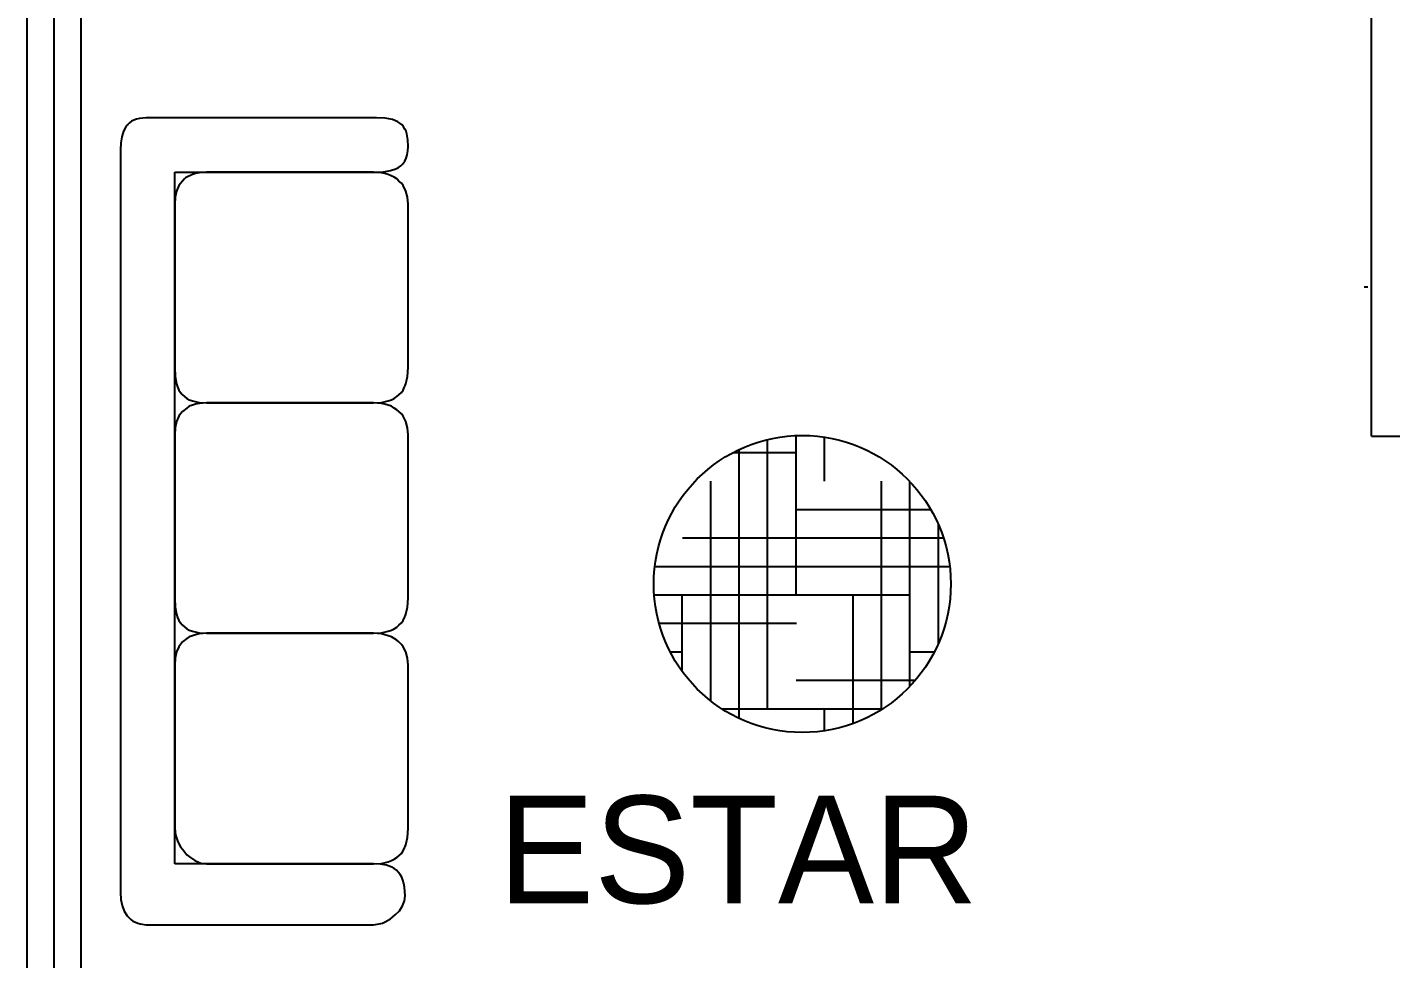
# Model space of a CAD drawing. Header units: millimetres. Extents: x 686.5 to 717.1, y 236.1 to 261.6.
# Drawn here: x 688.889 to 689.84, y 242.193 to 242.842 of the extents above; entities that cross this region are included whole.
import ezdxf

# ---------------------------------------------------------------- set-up
doc = ezdxf.new("R2010")
doc.units = ezdxf.units.MM
doc.linetypes.add('ACAD_ISO04W100', pattern=[30.5, 24, -3, 0.5, -3])
for name, color, linetype in [('EJE', 4, 'ACAD_ISO04W100'), ('LETREROS', 31, 'Continuous'), ('MUE', 2, 'Continuous'), ('MURO1', 3, 'Continuous'), ('PUERTAS', 191, 'Continuous')]:
    doc.layers.add(name, color=color, linetype=linetype)

# ---------------------------------------------------------------- blocks, each defined once
blk = doc.blocks.new('SILLON3')
at = {"color": 2}
for p, q in [((-1.1573, 0.2312), (-1.164, 0.2273)), ((-1.1573, 0.2312), (-1.164, 0.2273)), ((-1.1515, 0.2351), (-1.1573, 0.2312)), ((-1.1515, 0.2351), (-1.1573, 0.2312)), ((-1.1438, 0.237), (-1.1515, 0.2351)), ((-1.1438, 0.237), (-1.1515, 0.2351)), ((-1.1274, 0.2399), (-1.1438, 0.237)), ((-1.1274, 0.2399), (-1.1438, 0.237)), ((-1.109, 0.2409), (-1.1274, 0.2399)), ((-1.109, 0.2409), (-1.1274, 0.2399)), ((-1.0965, 0.2399), (-1.109, 0.2409)), ((-1.0965, 0.2399), (-1.109, 0.2409)), ((-1.0859, 0.238), (-1.0965, 0.2399)), ((-1.0859, 0.238), (-1.0965, 0.2399)), ((-1.0762, 0.2351), (-1.0859, 0.238)), ((-1.0762, 0.2351), (-1.0859, 0.238)), ((-1.0675, 0.2312), (-1.0762, 0.2351)), ((-1.0675, 0.2312), (-1.0762, 0.2351)), ((-1.0608, 0.2254), (-1.0675, 0.2312)), ((-1.0608, 0.2254), (-1.0675, 0.2312)), ((-0.9845, 0.2341), (-0.9999, 0.2264)), ((-0.9845, 0.2341), (-0.9999, 0.2264)), ((-0.9671, 0.2389), (-0.9845, 0.2341)), ((-0.9671, 0.2389), (-0.9845, 0.2341)), ((-0.9478, 0.2409), (-0.9671, 0.2389)), ((-0.9478, 0.2409), (-0.9671, 0.2389)), ((-0.4922, 0.2409), (-0.9478, 0.2409)), ((-0.4922, 0.2409), (-0.9478, 0.2409)), ((-0.4922, 0.2409), (-0.4922, 0.2409)), ((-0.4671, 0.2389), (-0.4922, 0.2409)), ((-0.4671, 0.2389), (-0.4922, 0.2409)), ((-0.4468, 0.2341), (-0.4671, 0.2389)), ((-0.4468, 0.2341), (-0.4671, 0.2389)), ((-0.442, 0.2322), (-0.4468, 0.2341)), ((-0.442, 0.2322), (-0.4468, 0.2341)), ((-0.4382, 0.2302), (-0.442, 0.2322)), ((-0.4382, 0.2302), (-0.442, 0.2322)), ((-0.4295, 0.2264), (-0.4382, 0.2302)), ((-0.4295, 0.2264), (-0.4382, 0.2302)), ((-0.3416, 0.2341), (-0.3561, 0.2264)), ((-0.3416, 0.2341), (-0.3561, 0.2264)), ((-0.3243, 0.2389), (-0.3416, 0.2341)), ((-0.3243, 0.2389), (-0.3416, 0.2341)), ((-0.3049, 0.2409), (-0.3243, 0.2389)), ((-0.3049, 0.2409), (-0.3243, 0.2389)), ((0.1507, 0.2409), (-0.3049, 0.2409)), ((0.1507, 0.2409), (-0.3049, 0.2409)), ((0.1507, 0.2409), (0.1507, 0.2409)), ((0.1758, 0.2389), (0.1507, 0.2409)), ((0.1758, 0.2389), (0.1507, 0.2409)), ((0.196, 0.2341), (0.1758, 0.2389)), ((0.196, 0.2341), (0.1758, 0.2389)), ((0.2009, 0.2322), (0.196, 0.2341)), ((0.2009, 0.2322), (0.196, 0.2341)), ((0.2047, 0.2302), (0.2009, 0.2322)), ((0.2047, 0.2302), (0.2009, 0.2322)), ((0.2134, 0.2264), (0.2047, 0.2302)), ((0.2134, 0.2264), (0.2047, 0.2302)), ((0.3012, 0.2341), (0.2868, 0.2264)), ((0.3012, 0.2341), (0.2868, 0.2264)), ((0.3186, 0.2389), (0.3012, 0.2341)), ((0.3186, 0.2389), (0.3012, 0.2341)), ((0.3379, 0.2409), (0.3186, 0.2389)), ((0.3379, 0.2409), (0.3186, 0.2389)), ((0.7935, 0.2409), (0.3379, 0.2409)), ((0.7935, 0.2409), (0.3379, 0.2409)), ((0.7935, 0.2409), (0.7935, 0.2409)), ((0.8186, 0.2389), (0.7935, 0.2409)), ((0.8186, 0.2389), (0.7935, 0.2409)), ((0.8389, 0.2341), (0.8186, 0.2389)), ((0.8389, 0.2341), (0.8186, 0.2389)), ((0.8437, 0.2322), (0.8389, 0.2341)), ((0.8437, 0.2322), (0.8389, 0.2341)), ((0.8476, 0.2302), (0.8437, 0.2322)), ((0.8476, 0.2302), (0.8437, 0.2322)), ((0.8563, 0.2264), (0.8476, 0.2302)), ((0.8563, 0.2264), (0.8476, 0.2302)), ((0.947, 0.2283), (0.9374, 0.2254)), ((0.947, 0.2283), (0.9374, 0.2254)), ((0.9576, 0.2302), (0.947, 0.2283)), ((0.9576, 0.2302), (0.947, 0.2283)), ((0.9818, 0.2322), (0.9576, 0.2302)), ((0.9818, 0.2322), (0.9576, 0.2302)), ((0.9953, 0.2302), (0.9818, 0.2322)), ((0.9953, 0.2302), (0.9818, 0.2322)), ((1.0097, 0.2244), (0.9953, 0.2302)), ((1.0097, 0.2244), (0.9953, 0.2302)), ((-1.1843, 0.1965), (-1.1882, 0.1762)), ((-1.1843, 0.1965), (-1.1882, 0.1762)), ((-1.1776, 0.2119), (-1.1843, 0.1965)), ((-1.1776, 0.2119), (-1.1843, 0.1965)), ((-1.1689, 0.2235), (-1.1776, 0.2119)), ((-1.1689, 0.2235), (-1.1776, 0.2119)), ((-1.164, 0.2273), (-1.1689, 0.2235)), ((-1.164, 0.2273), (-1.1689, 0.2235)), ((-1.055, 0.2196), (-1.0608, 0.2254)), ((-1.055, 0.2196), (-1.0608, 0.2254)), ((-1.0501, 0.2138), (-1.055, 0.2196)), ((-1.0501, 0.2138), (-1.055, 0.2196)), ((-1.0463, 0.2061), (-1.0501, 0.2138)), ((-1.0463, 0.2061), (-1.0501, 0.2138)), ((-1.0414, 0.1916), (-1.0463, 0.2061)), ((-1.0414, 0.1916), (-1.0463, 0.2061)), ((-1.0386, 0.1771), (-1.0414, 0.1916)), ((-1.0386, 0.1771), (-1.0414, 0.1916)), ((-1.0231, 0.2013), (-1.0308, 0.1849)), ((-1.0231, 0.2013), (-1.0308, 0.1849)), ((-1.0183, 0.209), (-1.0231, 0.2013)), ((-1.0183, 0.209), (-1.0231, 0.2013)), ((-1.0125, 0.2148), (-1.0183, 0.209)), ((-1.0125, 0.2148), (-1.0183, 0.209)), ((-1.0067, 0.2216), (-1.0125, 0.2148)), ((-1.0067, 0.2216), (-1.0125, 0.2148)), ((-0.9999, 0.2264), (-1.0067, 0.2216)), ((-0.9999, 0.2264), (-1.0067, 0.2216)), ((-0.4227, 0.2216), (-0.4295, 0.2264)), ((-0.4227, 0.2216), (-0.4295, 0.2264)), ((-0.416, 0.2148), (-0.4227, 0.2216)), ((-0.416, 0.2148), (-0.4227, 0.2216)), ((-0.4111, 0.209), (-0.416, 0.2148)), ((-0.4111, 0.209), (-0.416, 0.2148)), ((-0.4063, 0.2013), (-0.4111, 0.209)), ((-0.4063, 0.2013), (-0.4111, 0.209)), ((-0.4024, 0.1936), (-0.4063, 0.2013)), ((-0.4024, 0.1936), (-0.4063, 0.2013)), ((-0.3995, 0.1849), (-0.4024, 0.1936)), ((-0.3995, 0.1849), (-0.4024, 0.1936)), ((-0.3841, 0.1936), (-0.387, 0.1849)), ((-0.3841, 0.1936), (-0.387, 0.1849)), ((-0.3793, 0.2013), (-0.3841, 0.1936)), ((-0.3793, 0.2013), (-0.3841, 0.1936)), ((-0.3744, 0.209), (-0.3793, 0.2013)), ((-0.3744, 0.209), (-0.3793, 0.2013)), ((-0.3696, 0.2148), (-0.3744, 0.209)), ((-0.3696, 0.2148), (-0.3744, 0.209)), ((-0.3629, 0.2216), (-0.3696, 0.2148)), ((-0.3629, 0.2216), (-0.3696, 0.2148)), ((-0.3561, 0.2264), (-0.3629, 0.2216)), ((-0.3561, 0.2264), (-0.3629, 0.2216)), ((0.2202, 0.2216), (0.2134, 0.2264)), ((0.2202, 0.2216), (0.2134, 0.2264)), ((0.2269, 0.2148), (0.2202, 0.2216)), ((0.2269, 0.2148), (0.2202, 0.2216)), ((0.2317, 0.209), (0.2269, 0.2148)), ((0.2317, 0.209), (0.2269, 0.2148)), ((0.2366, 0.2013), (0.2317, 0.209)), ((0.2366, 0.2013), (0.2317, 0.209)), ((0.2404, 0.1936), (0.2366, 0.2013)), ((0.2404, 0.1936), (0.2366, 0.2013)), ((0.2433, 0.1849), (0.2404, 0.1936)), ((0.2433, 0.1849), (0.2404, 0.1936)), ((0.2588, 0.1936), (0.2559, 0.1849)), ((0.2588, 0.1936), (0.2559, 0.1849)), ((0.2636, 0.2013), (0.2588, 0.1936)), ((0.2636, 0.2013), (0.2588, 0.1936)), ((0.2684, 0.209), (0.2636, 0.2013)), ((0.2684, 0.209), (0.2636, 0.2013)), ((0.2732, 0.2148), (0.2684, 0.209)), ((0.2732, 0.2148), (0.2684, 0.209)), ((0.28, 0.2216), (0.2732, 0.2148)), ((0.28, 0.2216), (0.2732, 0.2148)), ((0.2868, 0.2264), (0.28, 0.2216)), ((0.2868, 0.2264), (0.28, 0.2216)), ((0.863, 0.2216), (0.8563, 0.2264)), ((0.863, 0.2216), (0.8563, 0.2264)), ((0.8698, 0.2148), (0.863, 0.2216)), ((0.8698, 0.2148), (0.863, 0.2216)), ((0.8746, 0.209), (0.8698, 0.2148)), ((0.8746, 0.209), (0.8698, 0.2148)), ((0.8794, 0.2013), (0.8746, 0.209)), ((0.8794, 0.2013), (0.8746, 0.209)), ((0.8833, 0.1936), (0.8794, 0.2013)), ((0.8833, 0.1936), (0.8794, 0.2013)), ((0.8862, 0.1849), (0.8833, 0.1936)), ((0.8862, 0.1849), (0.8833, 0.1936)), ((0.9016, 0.1945), (0.8958, 0.18)), ((0.9016, 0.1945), (0.8958, 0.18)), ((0.9055, 0.2013), (0.9016, 0.1945)), ((0.9055, 0.2013), (0.9016, 0.1945)), ((0.9103, 0.208), (0.9055, 0.2013)), ((0.9103, 0.208), (0.9055, 0.2013)), ((0.9152, 0.2129), (0.9103, 0.208)), ((0.9152, 0.2129), (0.9103, 0.208)), ((0.9219, 0.2177), (0.9152, 0.2129)), ((0.9219, 0.2177), (0.9152, 0.2129)), ((0.9296, 0.2225), (0.9219, 0.2177)), ((0.9296, 0.2225), (0.9219, 0.2177)), ((0.9374, 0.2254), (0.9296, 0.2225)), ((0.9374, 0.2254), (0.9296, 0.2225)), ((1.0233, 0.2158), (1.0097, 0.2244)), ((1.0233, 0.2158), (1.0097, 0.2244)), ((1.0348, 0.2042), (1.0233, 0.2158)), ((1.0348, 0.2042), (1.0233, 0.2158)), ((1.0455, 0.1907), (1.0348, 0.2042)), ((1.0455, 0.1907), (1.0348, 0.2042)), ((1.0542, 0.1762), (1.0455, 0.1907)), ((1.0542, 0.1762), (1.0455, 0.1907)), ((-1.1882, 0.1762), (-1.1891, 0.1521)), ((-1.1882, 0.1762), (-1.1891, 0.1521)), ((-1.0376, 0.1636), (-1.0386, 0.1771)), ((-1.0376, 0.1636), (-1.0386, 0.1771)), ((-1.0357, 0.1656), (-1.0376, 0.1434)), ((-1.0357, 0.1656), (-1.0376, 0.1434)), ((-1.0376, 0.1521), (-1.0376, 0.1636)), ((-1.0376, 0.1521), (-1.0376, 0.1636)), ((-1.0337, 0.1752), (-1.0357, 0.1656)), ((-1.0337, 0.1752), (-1.0357, 0.1656)), ((-1.0308, 0.1849), (-1.0337, 0.1752)), ((-1.0308, 0.1849), (-1.0337, 0.1752)), ((-0.3947, 0.1656), (-0.3995, 0.1849)), ((-0.3947, 0.1656), (-0.3995, 0.1849)), ((-0.3938, 0.1434), (-0.3947, 0.1656)), ((-0.3938, 0.1434), (-0.3947, 0.1656)), ((-0.3918, 0.1656), (-0.3938, 0.1434)), ((-0.3918, 0.1656), (-0.3938, 0.1434)), ((-0.3899, 0.1752), (-0.3918, 0.1656)), ((-0.3899, 0.1752), (-0.3918, 0.1656)), ((-0.387, 0.1849), (-0.3899, 0.1752)), ((-0.387, 0.1849), (-0.3899, 0.1752)), ((0.2482, 0.1656), (0.2433, 0.1849)), ((0.2482, 0.1656), (0.2433, 0.1849)), ((0.2491, 0.1434), (0.2482, 0.1656)), ((0.2491, 0.1434), (0.2482, 0.1656)), ((0.251, 0.1656), (0.2491, 0.1434)), ((0.251, 0.1656), (0.2491, 0.1434)), ((0.253, 0.1752), (0.251, 0.1656)), ((0.253, 0.1752), (0.251, 0.1656)), ((0.2559, 0.1849), (0.253, 0.1752)), ((0.2559, 0.1849), (0.253, 0.1752)), ((0.891, 0.1656), (0.8862, 0.1849)), ((0.891, 0.1656), (0.8862, 0.1849)), ((0.892, 0.1434), (0.891, 0.1656)), ((0.892, 0.1434), (0.891, 0.1656)), ((0.893, 0.1627), (0.892, 0.1434)), ((0.893, 0.1627), (0.892, 0.1434)), ((0.8958, 0.18), (0.893, 0.1627)), ((0.8958, 0.18), (0.893, 0.1627)), ((1.058, 0.1685), (1.0542, 0.1762)), ((1.058, 0.1685), (1.0542, 0.1762)), ((1.0599, 0.1598), (1.058, 0.1685)), ((1.0599, 0.1598), (1.058, 0.1685)), ((1.0619, 0.1434), (1.0599, 0.1598)), ((1.0619, 0.1434), (1.0599, 0.1598)), ((-1.1891, 0.1521), (-1.1891, -0.4908)), ((-1.1891, 0.1521), (-1.1891, 0.1521)), ((-1.1891, 0.1521), (-1.1891, -0.4908)), ((-1.0376, -0.4107), (-1.0376, 0.1521)), ((-1.0376, -0.4107), (-1.0376, 0.1521)), ((-1.0376, 0.1434), (-1.0376, -0.3219)), ((-1.0376, 0.1434), (-1.0376, 0.1434)), ((-1.0376, 0.1434), (-1.0376, -0.3219)), ((-0.3938, 0.1434), (-0.3938, -0.3219)), ((-0.3938, 0.1434), (-0.3938, 0.1434)), ((-0.3938, 0.1434), (-0.3938, -0.3219)), ((-0.3938, -0.3219), (-0.3938, 0.1434)), ((-0.3938, -0.3219), (-0.3938, 0.1434)), ((0.2491, -0.3219), (0.2491, 0.1434)), ((0.2491, -0.3219), (0.2491, 0.1434)), ((0.2491, 0.1434), (0.2491, -0.3219)), ((0.2491, 0.1434), (0.2491, 0.1434)), ((0.2491, 0.1434), (0.2491, -0.3219)), ((0.892, -0.3219), (0.892, 0.1434)), ((0.892, -0.3219), (0.892, 0.1434)), ((0.892, 0.1434), (0.892, -0.4107)), ((0.892, 0.1434), (0.892, 0.1434)), ((0.892, 0.1434), (0.892, -0.4107)), ((1.0619, -0.4908), (1.0619, 0.1434)), ((1.0619, -0.4908), (1.0619, 0.1434)), ((-1.0376, -0.3219), (-1.0357, -0.3431)), ((-1.0376, -0.3219), (-1.0357, -0.3431)), ((-0.3947, -0.3431), (-0.3938, -0.3219)), ((-0.3947, -0.3431), (-0.3938, -0.3219)), ((-0.3938, -0.3219), (-0.3918, -0.3431)), ((-0.3938, -0.3219), (-0.3918, -0.3431)), ((-0.3938, -0.3219), (-0.3938, -0.3219)), ((0.2482, -0.3431), (0.2491, -0.3219)), ((0.2482, -0.3431), (0.2491, -0.3219)), ((0.2491, -0.3219), (0.2491, -0.3219)), ((0.2491, -0.3219), (0.251, -0.3431)), ((0.2491, -0.3219), (0.251, -0.3431)), ((0.8833, -0.3547), (0.8901, -0.3383)), ((0.8833, -0.3547), (0.8901, -0.3383)), ((0.8901, -0.3383), (0.892, -0.3219)), ((0.8901, -0.3383), (0.892, -0.3219)), ((0.892, -0.3219), (0.892, -0.3219)), ((-1.0357, -0.3431), (-1.0337, -0.3528)), ((-1.0357, -0.3431), (-1.0337, -0.3528)), ((-1.0337, -0.3528), (-1.0308, -0.3615)), ((-1.0337, -0.3528), (-1.0308, -0.3615)), ((-1.0308, -0.3615), (-1.0231, -0.3769)), ((-1.0308, -0.3615), (-1.0231, -0.3769)), ((-1.0231, -0.3769), (-1.0212, -0.3808)), ((-1.0231, -0.3769), (-1.0212, -0.3808)), ((-0.416, -0.3895), (-0.4063, -0.3769)), ((-0.416, -0.3895), (-0.4063, -0.3769)), ((-0.4063, -0.3769), (-0.4024, -0.3702)), ((-0.4063, -0.3769), (-0.4024, -0.3702)), ((-0.4024, -0.3702), (-0.3995, -0.3615)), ((-0.4024, -0.3702), (-0.3995, -0.3615)), ((-0.3995, -0.3615), (-0.3947, -0.3431)), ((-0.3995, -0.3615), (-0.3947, -0.3431)), ((-0.3918, -0.3431), (-0.3899, -0.3528)), ((-0.3918, -0.3431), (-0.3899, -0.3528)), ((-0.3899, -0.3528), (-0.387, -0.3615)), ((-0.3899, -0.3528), (-0.387, -0.3615)), ((-0.387, -0.3615), (-0.3841, -0.3702)), ((-0.387, -0.3615), (-0.3841, -0.3702)), ((-0.3841, -0.3702), (-0.3793, -0.3769)), ((-0.3841, -0.3702), (-0.3793, -0.3769)), ((-0.3793, -0.3769), (-0.3696, -0.3895)), ((-0.3793, -0.3769), (-0.3696, -0.3895)), ((0.2269, -0.3895), (0.2366, -0.3769)), ((0.2269, -0.3895), (0.2366, -0.3769)), ((0.2366, -0.3769), (0.2404, -0.3702)), ((0.2366, -0.3769), (0.2404, -0.3702)), ((0.2404, -0.3702), (0.2433, -0.3615)), ((0.2404, -0.3702), (0.2433, -0.3615)), ((0.2433, -0.3615), (0.2482, -0.3431)), ((0.2433, -0.3615), (0.2482, -0.3431)), ((0.251, -0.3431), (0.253, -0.3528)), ((0.251, -0.3431), (0.253, -0.3528)), ((0.253, -0.3528), (0.2559, -0.3615)), ((0.253, -0.3528), (0.2559, -0.3615)), ((0.2559, -0.3615), (0.2588, -0.3702)), ((0.2559, -0.3615), (0.2588, -0.3702)), ((0.2588, -0.3702), (0.2636, -0.3769)), ((0.2588, -0.3702), (0.2636, -0.3769)), ((0.2636, -0.3769), (0.2732, -0.3895)), ((0.2636, -0.3769), (0.2732, -0.3895)), ((0.8601, -0.3827), (0.8669, -0.3769)), ((0.8601, -0.3827), (0.8669, -0.3769)), ((0.8669, -0.3769), (0.8727, -0.3692)), ((0.8669, -0.3769), (0.8727, -0.3692)), ((0.8727, -0.3692), (0.8833, -0.3547)), ((0.8727, -0.3692), (0.8833, -0.3547)), ((-1.0376, -0.4107), (-1.0376, -0.4107)), ((0.892, -0.4107), (-1.0376, -0.4107)), ((0.892, -0.4107), (-1.0376, -0.4107)), ((-1.0212, -0.3808), (-1.0183, -0.3837)), ((-1.0212, -0.3808), (-1.0183, -0.3837)), ((-1.0183, -0.3837), (-1.0125, -0.3895)), ((-1.0183, -0.3837), (-1.0125, -0.3895)), ((-1.0125, -0.3895), (-0.9999, -0.3991)), ((-1.0125, -0.3895), (-0.9999, -0.3991)), ((-0.9999, -0.3991), (-0.9845, -0.4059)), ((-0.9999, -0.3991), (-0.9845, -0.4059)), ((-0.9845, -0.4059), (-0.9671, -0.4097)), ((-0.9845, -0.4059), (-0.9671, -0.4097)), ((-0.9671, -0.4097), (-0.9478, -0.4107)), ((-0.9671, -0.4097), (-0.9478, -0.4107)), ((-0.9478, -0.4107), (-0.9478, -0.4107)), ((-0.9478, -0.4107), (-0.4922, -0.4107)), ((-0.9478, -0.4107), (-0.4922, -0.4107)), ((-0.4922, -0.4107), (-0.4671, -0.4097)), ((-0.4922, -0.4107), (-0.4671, -0.4097)), ((-0.4671, -0.4097), (-0.4468, -0.4059)), ((-0.4671, -0.4097), (-0.4468, -0.4059)), ((-0.4468, -0.4059), (-0.4382, -0.403)), ((-0.4468, -0.4059), (-0.4382, -0.403)), ((-0.4382, -0.403), (-0.4295, -0.3991)), ((-0.4382, -0.403), (-0.4295, -0.3991)), ((-0.4295, -0.3991), (-0.4227, -0.3943)), ((-0.4295, -0.3991), (-0.4227, -0.3943)), ((-0.4227, -0.3943), (-0.4188, -0.3924)), ((-0.4227, -0.3943), (-0.4188, -0.3924)), ((-0.4188, -0.3924), (-0.416, -0.3895)), ((-0.4188, -0.3924), (-0.416, -0.3895)), ((-0.3696, -0.3895), (-0.3629, -0.3943)), ((-0.3696, -0.3895), (-0.3629, -0.3943)), ((-0.3629, -0.3943), (-0.3561, -0.3991)), ((-0.3629, -0.3943), (-0.3561, -0.3991)), ((-0.3561, -0.3991), (-0.3416, -0.4059)), ((-0.3561, -0.3991), (-0.3416, -0.4059)), ((-0.3416, -0.4059), (-0.3243, -0.4097)), ((-0.3416, -0.4059), (-0.3243, -0.4097)), ((-0.3243, -0.4097), (-0.3049, -0.4107)), ((-0.3243, -0.4097), (-0.3049, -0.4107)), ((-0.3049, -0.4107), (-0.3049, -0.4107)), ((-0.3049, -0.4107), (0.1507, -0.4107)), ((-0.3049, -0.4107), (0.1507, -0.4107)), ((0.1507, -0.4107), (0.1758, -0.4097)), ((0.1507, -0.4107), (0.1758, -0.4097)), ((0.1758, -0.4097), (0.196, -0.4059)), ((0.1758, -0.4097), (0.196, -0.4059)), ((0.196, -0.4059), (0.2047, -0.403)), ((0.196, -0.4059), (0.2047, -0.403)), ((0.2047, -0.403), (0.2134, -0.3991)), ((0.2047, -0.403), (0.2134, -0.3991)), ((0.2134, -0.3991), (0.2202, -0.3943)), ((0.2134, -0.3991), (0.2202, -0.3943)), ((0.2202, -0.3943), (0.224, -0.3924)), ((0.2202, -0.3943), (0.224, -0.3924)), ((0.224, -0.3924), (0.2269, -0.3895)), ((0.224, -0.3924), (0.2269, -0.3895)), ((0.2732, -0.3895), (0.28, -0.3943)), ((0.2732, -0.3895), (0.28, -0.3943)), ((0.28, -0.3943), (0.2868, -0.3991)), ((0.28, -0.3943), (0.2868, -0.3991)), ((0.2868, -0.3991), (0.3012, -0.4059)), ((0.2868, -0.3991), (0.3012, -0.4059)), ((0.3012, -0.4059), (0.3186, -0.4097)), ((0.3012, -0.4059), (0.3186, -0.4097)), ((0.3186, -0.4097), (0.3379, -0.4107)), ((0.3186, -0.4097), (0.3379, -0.4107)), ((0.3379, -0.4107), (0.3379, -0.4107)), ((0.3379, -0.4107), (0.7935, -0.4107)), ((0.3379, -0.4107), (0.7935, -0.4107)), ((0.7935, -0.4107), (0.8109, -0.4088)), ((0.7935, -0.4107), (0.8109, -0.4088)), ((0.8109, -0.4088), (0.8283, -0.403)), ((0.8109, -0.4088), (0.8283, -0.403)), ((0.8283, -0.403), (0.836, -0.3991)), ((0.8283, -0.403), (0.836, -0.3991)), ((0.836, -0.3991), (0.8447, -0.3943)), ((0.836, -0.3991), (0.8447, -0.3943)), ((0.8447, -0.3943), (0.8524, -0.3885)), ((0.8447, -0.3943), (0.8524, -0.3885)), ((0.8524, -0.3885), (0.8601, -0.3827)), ((0.8524, -0.3885), (0.8601, -0.3827)), ((-1.1891, -0.4908), (-1.1872, -0.5092)), ((-1.1891, -0.4908), (-1.1872, -0.5092)), ((1.0599, -0.5072), (1.0619, -0.4908)), ((1.0599, -0.5072), (1.0619, -0.4908)), ((1.0619, -0.4908), (1.0619, -0.4908)), ((-1.1872, -0.5092), (-1.1853, -0.5178)), ((-1.1872, -0.5092), (-1.1853, -0.5178)), ((-1.1853, -0.5178), (-1.1824, -0.5246)), ((-1.1853, -0.5178), (-1.1824, -0.5246)), ((-1.1824, -0.5246), (-1.1795, -0.5314)), ((-1.1824, -0.5246), (-1.1795, -0.5314)), ((-1.1795, -0.5314), (-1.1747, -0.5372)), ((-1.1795, -0.5314), (-1.1747, -0.5372)), ((1.0474, -0.5333), (1.0522, -0.5275)), ((1.0474, -0.5333), (1.0522, -0.5275)), ((1.0522, -0.5275), (1.0551, -0.5207)), ((1.0522, -0.5275), (1.0551, -0.5207)), ((1.0551, -0.5207), (1.058, -0.514)), ((1.0551, -0.5207), (1.058, -0.514)), ((1.058, -0.514), (1.0599, -0.5072)), ((1.058, -0.514), (1.0599, -0.5072)), ((-1.1747, -0.5372), (-1.1698, -0.542)), ((-1.1747, -0.5372), (-1.1698, -0.542)), ((-1.1698, -0.542), (-1.1669, -0.5449)), ((-1.1698, -0.542), (-1.1669, -0.5449)), ((-1.1669, -0.5449), (-1.164, -0.5468)), ((-1.1669, -0.5449), (-1.164, -0.5468)), ((-1.164, -0.5468), (-1.1515, -0.5536)), ((-1.164, -0.5468), (-1.1515, -0.5536)), ((-1.1515, -0.5536), (-1.136, -0.5584)), ((-1.1515, -0.5536), (-1.136, -0.5584)), ((-1.136, -0.5584), (-1.1187, -0.5613)), ((-1.136, -0.5584), (-1.1187, -0.5613)), ((-1.1187, -0.5613), (-1.0994, -0.5622)), ((-1.1187, -0.5613), (-1.0994, -0.5622)), ((-1.0994, -0.5622), (0.9721, -0.5622)), ((-1.0994, -0.5622), (-1.0994, -0.5622)), ((-1.0994, -0.5622), (0.9721, -0.5622)), ((0.9721, -0.5622), (0.9914, -0.5613)), ((0.9721, -0.5622), (0.9914, -0.5613)), ((0.9914, -0.5613), (1.0088, -0.5574)), ((0.9914, -0.5613), (1.0088, -0.5574)), ((1.0088, -0.5574), (1.0242, -0.5516)), ((1.0088, -0.5574), (1.0242, -0.5516)), ((1.0242, -0.5516), (1.0377, -0.5439)), ((1.0242, -0.5516), (1.0377, -0.5439)), ((1.0377, -0.5439), (1.0474, -0.5333)), ((1.0377, -0.5439), (1.0474, -0.5333))]:
    blk.add_line(p, q, dxfattribs=at)

msp = doc.modelspace()

# ---------------------------------------------------------------- hatches: boundary and pattern name
at = {"layer": 'MUE'}
h = msp.add_hatch(dxfattribs=at)
h.set_pattern_fill('HOUND', color=256, scale=0.0125, style=0)
h.set_pattern_definition([(0, (639.816127, 201.171605), (0.079375, 0.01984375), [0.3175, -0.15875]), (90, (639.816127, 201.171605), (-0.01984375, -0.079375), [0.3175, -0.15875])])
h.paths.add_polyline_path([(689.53344, 242.45424, 1), (689.32628, 242.45424, 1)])

# ---------------------------------------------------------------- linework, layer by layer
at = {"layer": 'EJE'}
msp.add_line((688.90807, 241.30736), (688.90807, 242.89486), dxfattribs=at)
at = {"layer": 'MUE'}
msp.add_circle((689.42986, 242.45424), 0.10358, dxfattribs=at)
at = {"layer": 'MURO1'}
for p, q in [((689.82682, 242.55736), (689.82682, 243.35736)), ((688.88932, 241.30736), (688.88932, 242.89486)), ((688.92682, 241.86361), (688.92682, 242.89486)), ((689.82682, 242.55736), (689.86432, 242.55736))]:
    msp.add_line(p, q, dxfattribs=at)
at = {"layer": 'PUERTAS'}
msp.add_arc((689.82182, 242.85736), 0.1959, 270, 270.73121, dxfattribs=at)

# ---------------------------------------------------------------- block references
at = {"layer": 'MUE', "xscale": 0.25, "yscale": 0.25, "zscale": 0.25, "rotation": 270}
msp.add_blockref('SILLON3', (689.09487, 242.48213), dxfattribs=at)

# ---------------------------------------------------------------- texts
at = {"layer": 'LETREROS', "color": 1}
msp.add_text('ESTAR', height=0.075, dxfattribs=at).set_placement((689.21789, 242.2316))

doc.saveas('drawing.dxf')
